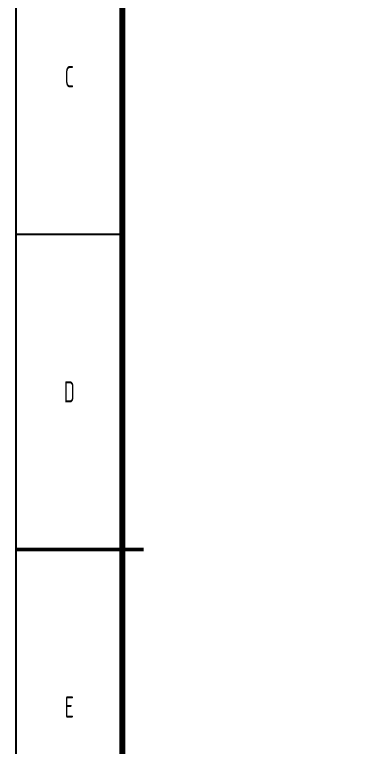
# Model space of a CAD drawing. Header units: millimetres. Extents: x 442 to 10185, y 1370 to 5122.
# Drawn here: x 3106.5 to 3191.6, y 3221.3 to 3394 of the extents above; entities that cross this region are included whole.
import ezdxf

# ---------------------------------------------------------------- set-up
doc = ezdxf.new("R2010")
doc.units = ezdxf.units.MM
doc.layers.add('05-图框与标题栏', color=7, linetype='Continuous', lineweight=25)
doc.layers.add('TITLE', color=7, linetype='Continuous')
doc.styles.add('5-gbcbig', font='gbenor.shx', dxfattribs={"width": 0.7, "height": 5, "bigfont": 'gbcbig.shx'})

msp = doc.modelspace()

# ---------------------------------------------------------------- linework, layer by layer
at = {"layer": '05-图框与标题栏'}
msp.add_line((3106.9, 3342.21), (3131.9, 3342.21), dxfattribs=at)
at = {"layer": '05-图框与标题栏', "const_width": 1.4}
msp.add_lwpolyline([(3131.9, 3554.96), (3131.9, 2980.96), (3937.9, 2980.96), (3937.9, 3554.96)], close=True, dxfattribs=at)
at = {"layer": '05-图框与标题栏', "const_width": 0.8}
msp.add_lwpolyline([(3106.9, 3267.96), (3136.9, 3267.96)], dxfattribs=at)
at = {"layer": 'TITLE'}
msp.add_line((3106.9, 2970.96), (3106.9, 3564.96), dxfattribs=at)

# ---------------------------------------------------------------- texts
at = {"layer": '05-图框与标题栏', "char_height": 5, "attachment_point": 5, "style": '5-gbcbig'}
for s, insert in [('C', (3119.4, 3379.34)), ('D', (3119.4, 3305.09)), ('E', (3119.4, 3230.84))]:
    msp.add_mtext_dynamic_manual_height_columns(s, width=25, gutter_width=25, heights=[0], dxfattribs=dict(at, insert=insert))

doc.saveas('drawing.dxf')
